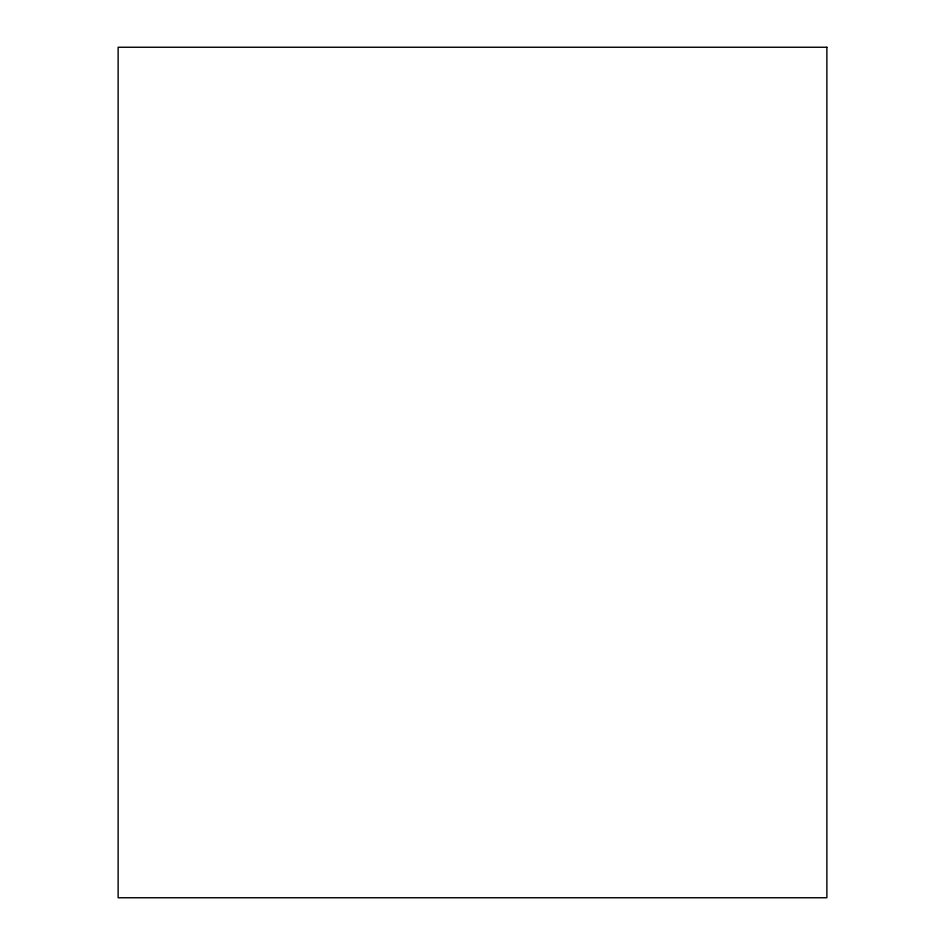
<?xml version="1.0" encoding="UTF-8"?>
<svg xmlns="http://www.w3.org/2000/svg" width="945" height="945" viewBox="0 0 945 945"><rect width="100%" height="100%" fill="white"/><g stroke="black" fill="none" stroke-linecap="round" stroke-linejoin="round"><path stroke-width="1.42" d="M826.875 47.25L118.125 47.25L118.125 897.75L826.875 897.75L826.875 47.25"/></g></svg>
